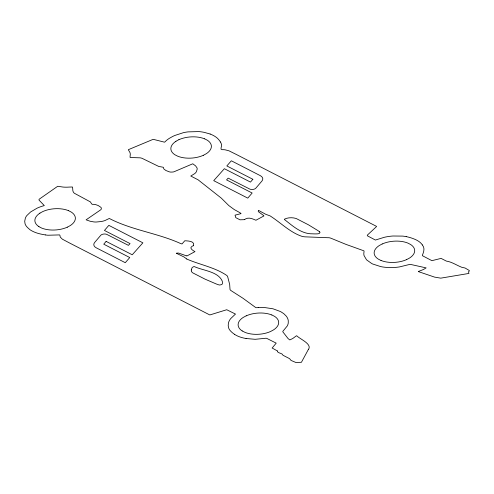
<?xml version="1.0" encoding="UTF-8"?>
<svg xmlns="http://www.w3.org/2000/svg" width="494" height="494" viewBox="0 0 494 494"><rect width="100%" height="100%" fill="white"/><g stroke="black" fill="none" stroke-linecap="round" stroke-linejoin="round"><path stroke-width="0.74" d="M277.362 350.907L272.138 348.029L276.208 343.145L266.698 338.347A2.266 1.186 -4.3 0 0 265.828 338.254L255.17 339.31L246.061 338.501M277.344 351.03C277.474 353.482 282.241 352.735 283.013 355.272L289.237 358.471A2.451 1.278 -4.3 0 1 289.669 358.755L291.022 360.41L295.98 362.54A2.297 1.198 -4.3 0 0 297.32 362.435L301.414 362.3L308.336 349.511M308.447 349.456C312.418 344.127 300.161 339.187 296.962 335.976A17.562 9.176 -4.3 0 1 296.486 335.741L292.763 338.501L289.805 339.928L288.088 338.588L282.815 331.801A2.859 1.494 -4.3 0 1 282.877 331.289L287.255 325.978A27.621 14.431 -4.3 0 0 288.249 323.014L288.28 320.779A29.603 15.468 -4.3 0 0 286.236 316.092L283.754 313.641L281.018 311.868A18.735 9.787 -4.3 0 0 279.338 311.121L272.954 308.781L264.988 307.601A26.435 13.813 -4.3 0 0 258.504 307.62A2.908 1.519 -4.3 0 1 258.232 307.626M193.506 245.617L193.068 245.876A4.008 2.093 -4.3 0 0 192.283 246.142C188.64 248.019 193.012 250.6 194.988 251.613L186.998 255.923A4.279 2.235 -4.3 0 0 186.781 255.886L186.355 255.812M235.49 314.079L226.752 309.732L210.03 314.888A1.359 0.71 -4.3 0 1 209.592 314.845L69.66 243.054L62.368 239.182L60.392 237.213A9.899 5.175 -4.3 0 1 60.052 235.724L59.607 234.909L47.943 235.237A23.341 12.196 -4.3 0 1 45.368 234.922M235.058 314.443L230.636 318.673A29.986 15.666 -4.3 0 0 228.389 323.261L228.216 325.731L228.685 328.047A23.996 12.535 -4.3 0 0 229.883 330.214A38.217 19.97 -4.3 0 0 234.545 334.315M193.605 245.53C195.037 240.961 187.621 240.936 184.775 240.763L182.002 243.962A19.433 10.158 -4.3 0 0 181.576 243.832L181.057 243.672A14.845 7.756 -4.3 0 1 180.699 243.561L180.075 243.32A33.919 17.722 -4.3 0 1 179.297 242.943C156.715 233.001 131.33 229.938 109.31 218.465L104.858 220.59A14.777 7.725 -4.3 0 1 101.196 221.534L96.219 222.022A12.782 6.681 -4.3 0 1 93.811 221.917L90.155 221.25L86.104 219.824L100.603 209.882A3.995 2.087 -4.3 0 0 101.227 209.203L101.356 208.135A5.181 2.705 -4.3 0 0 100.671 207.177L98.232 205.541L95.589 204.596A7.953 4.156 -4.3 0 0 93.613 204.337L92.088 204.318L90.797 202.633A5.076 2.655 -4.3 0 0 90.445 201.935L74.427 193.284A10.133 5.292 -4.3 0 1 73.47 192.308L72.871 190.937L72.581 187.17A1.34 0.704 -4.3 0 0 72.235 186.998L69.043 187.084A19.396 10.133 -4.3 0 1 62.979 187.053L57.971 186.306A1.068 0.562 -4.3 0 0 57.594 186.349L39.014 199.335L39.075 200.15L44.299 205.597L43.404 205.844A30.505 15.938 -4.3 0 0 37.069 208.178L30.603 211.969L26.756 215.656A25.682 13.418 -4.3 0 0 25.355 218.144L24.7 221.324L25.064 223.782A25.318 13.227 -4.3 0 0 26.75 226.703L27.837 227.82A33.851 17.685 -4.3 0 0 28.356 228.271L29.986 229.729A30.856 16.123 -4.3 0 0 37.735 233.279A42.78 22.354 -4.3 0 0 45.374 234.909M39.866 213.149L42.91 211.506A20.291 10.602 -4.3 0 1 68.518 210.66M175.889 141.284L178.933 139.641M203.281 155.332L206.325 153.69A20.291 10.602 -4.3 0 0 207.319 140.216L204.516 138.771M67.258 227.203L70.309 225.56A20.291 10.602 -4.3 0 0 71.297 212.087L68.493 210.642M382.245 243.937L379.201 245.58A20.291 10.602 -4.3 0 0 378.206 259.047L381.01 260.499M246.228 315.802L243.178 317.444A20.291 10.602 -4.3 0 0 242.214 330.937M406.593 259.628L409.637 257.985A20.291 10.602 -4.3 0 0 410.631 244.511L407.828 243.067A20.291 10.602 -4.3 0 0 382.276 243.956M244.339 219.676L239.979 219.805L235.786 217.65L235.051 215.156L241.066 213.612A18.945 9.899 -4.3 0 1 240.806 213.396L240.492 213.124A15.4 8.046 -4.3 0 0 240.269 212.939L239.8 212.618A33.919 17.722 -4.3 0 0 239.065 212.216L234.249 209.555L228.821 205.578L221.331 198.156L198.125 179.828L190.777 176.025L194.704 173.635A14.764 7.719 -4.3 0 0 196.414 171.684L197.205 169.053A12.782 6.681 -4.3 0 0 196.945 167.787L195.593 165.885L192.777 163.786L174.258 171.665A3.989 2.081 -4.3 0 1 172.974 172.011L170.955 172.103A5.181 2.705 -4.3 0 1 169.115 171.77L165.947 170.529L164.088 169.164A7.947 4.156 -4.3 0 1 163.539 168.127L163.471 167.324L160.229 166.688A5.088 2.655 -4.3 0 1 158.895 166.521L142.056 158.315A10.133 5.292 -4.3 0 0 140.173 157.833L130.397 157.5A1.34 0.698 -4.3 0 1 130.058 157.32L130.138 155.641A19.408 10.139 -4.3 0 0 129.922 152.455L128.372 149.836A1.074 0.562 -4.3 0 1 128.446 149.639L152.665 139.536L153.473 139.388L163.946 142.037L164.687 142.161L165.138 141.685A30.486 15.932 -4.3 0 1 169.405 138.295L172.641 136.492A40.107 20.958 -4.3 0 1 174.833 135.467L183.36 132.682A25.676 13.418 -4.3 0 1 188.053 131.879L198.755 131.583A25.336 13.239 -4.3 0 1 204.355 132.398L210.178 134.022M244.456 219.639L244.987 219.385A4.001 2.087 -4.3 0 1 245.469 218.966C248.902 217.02 252.687 218.848 255.929 220.25L263.92 215.94A4.668 2.439 -4.3 0 1 263.845 215.829L263.777 215.711A1.797 0.939 -4.3 0 0 263.586 215.508L258.405 211.698A3.656 1.908 -4.3 0 1 258.251 211.179L258.479 210.407A21.952 11.473 -4.3 0 0 258.875 210.568L265.778 214.303L269.743 215.748A3.032 1.587 -4.3 0 1 270.428 216.106C280.981 222.893 290.256 232.581 302.353 236.484A13.999 7.317 -4.3 0 0 305.261 236.854L327.849 237.713A6.2 3.242 -4.3 0 1 328.979 237.731L329.986 237.904A24.743 12.93 -4.3 0 1 331.801 238.577L345.843 244.332L363.831 250.804A2.322 1.21 -4.3 0 1 364.053 251.143L363.992 251.86A2.192 1.142 -4.3 0 0 363.973 252.051L363.967 252.094A2.952 1.544 -4.3 0 1 363.961 252.243A26.454 13.82 -4.3 0 0 364.084 255.651L366.529 259.813L371.136 263.111A18.679 9.757 -4.3 0 0 372.6 263.975L380.757 266.612A29.591 15.462 -4.3 0 0 389.717 267.569L393.959 267.495A27.596 14.419 -4.3 0 0 399.566 266.902L409.551 264.463A2.859 1.494 -4.3 0 1 410.52 264.413L426.143 267.89L423.5 269.483L418.356 271.509A17.636 9.213 -4.3 0 1 418.807 271.749L434.566 277.109L440.741 278.153L468.942 273.429L468.491 271.756L469.102 271.274A2.279 1.192 -4.3 0 0 469.22 270.459L465.089 268.014L461.921 267.328A2.581 1.352 -4.3 0 1 461.365 267.118C456.37 265.105 451.559 261.801 446.341 261.085L441.093 258.393L431.904 260.659L422.549 255.775A2.272 1.186 -4.3 0 1 422.351 255.318C423.735 251.971 425.155 248.068 422.327 244.919M258.232 307.626L258.14 307.626A2.112 1.105 -4.3 0 0 257.775 307.645L256.417 307.694A2.322 1.216 -4.3 0 1 255.769 307.589L243.017 298.29L231.723 291.052A25.114 13.122 -4.3 0 1 230.395 290.12L230.031 289.515A6.515 3.402 -4.3 0 1 229.988 288.996L229.679 284.495L227.783 277.134A13.993 7.311 -4.3 0 0 227.005 275.621C215.353 267.526 200.478 264.92 187.473 259.35A3.032 1.587 -4.3 0 1 186.744 259.01M186.17 255.756L178.797 253.132A3.656 1.908 -4.3 0 0 177.815 253.064L176.346 253.206A21.316 11.14 -4.3 0 1 176.661 253.403L183.935 256.942L186.781 258.992M271.805 314.937L274.621 316.376A20.291 10.602 -4.3 0 1 273.608 329.85L270.576 331.499A20.291 10.602 -4.3 0 1 244.999 332.363L242.177 330.924M38.859 226.629L41.675 228.074A20.291 10.602 -4.3 0 0 67.283 227.184M319.587 231.834L319.791 232.044A3.977 2.075 -4.3 0 1 320.026 232.458L319.248 233.452A3.532 1.846 -4.3 0 1 318.457 233.711L317.661 233.835A24.898 13.011 -4.3 0 1 312.486 233.823C301.297 234.039 292.646 225.863 284.39 219.472A1.525 0.797 -4.3 0 1 284.421 219.182C287.724 217.477 292.306 217.335 295.955 218.434A11.51 6.014 -4.3 0 1 296.703 218.768L308.46 224.819L317.654 230.432A36.081 18.852 -4.3 0 1 319.593 231.828M246.055 338.507A27.047 14.128 -4.3 0 1 234.52 334.327M210.16 134.035A30.826 16.104 -4.3 0 1 217.125 138.005A42.638 22.279 -4.3 0 1 220.417 141.988M220.441 141.982A23.298 12.171 -4.3 0 1 221.102 143.328C223.072 145.273 218.99 149.904 222.337 149.682A9.917 5.181 -4.3 0 1 225.171 149.824L228.963 150.812L236.509 154.554L376.453 226.332A1.359 0.71 -4.3 0 1 376.539 226.567L367.487 234.99L367.24 235.724L375.421 240.053L384.264 237.305A29.986 15.666 -4.3 0 1 392.915 236.008L402.629 236.101A23.539 12.301 -4.3 0 1 406.161 236.62M406.179 236.601A38.05 19.884 -4.3 0 1 414.077 238.966A27.047 14.128 -4.3 0 1 422.339 244.913M203.275 155.332A20.291 10.602 -4.3 0 1 177.704 156.197L174.882 154.758A20.291 10.602 -4.3 0 1 175.926 141.303M178.939 139.672A20.291 10.602 -4.3 0 1 204.504 138.808M406.618 259.609A20.291 10.602 -4.3 0 1 381.047 260.474M38.927 226.623A20.291 10.602 -4.3 0 1 39.934 213.155M246.234 315.839A20.291 10.602 -4.3 0 1 271.799 314.968M191.271 269.94L191.394 271.558L192.543 272.707A11.634 6.076 -4.3 0 0 193.197 273.089L204.991 279.122L215.897 283.815A35.778 18.692 -4.3 0 0 218.601 284.803L219.009 284.902A3.952 2.062 -4.3 0 0 219.799 285.013L221.67 284.575A3.526 1.84 -4.3 0 0 222.139 284.155L222.356 283.735A24.885 13.005 -4.3 0 0 222.207 281.018C217.934 271.434 203.182 270.675 194.37 266.606A1.692 0.883 -4.3 0 0 193.802 266.599L192.178 267.47L191.271 269.94M106.124 241.381L103.752 244.197L129.761 257.541L125.272 262.697L96.318 247.846A9.54 4.983 -4.3 0 1 94.681 242.431L100.924 235.113A3.866 2.019 -4.3 0 1 106.661 234.329L128.434 245.364L130.046 243.585L104.45 230.457L108.828 225.357L142.883 242.826L132.238 254.781L106.124 241.381M252.854 179.285L250.483 182.095L224.362 168.701L213.717 180.656L247.772 198.125L252.15 193.024L226.555 179.896L228.172 178.118L249.945 189.159A3.872 2.019 -4.3 0 0 255.67 188.368L261.919 181.051A9.547 4.989 -4.3 0 0 260.282 175.636L231.328 160.785L226.839 165.941L252.854 179.285"/></g></svg>
